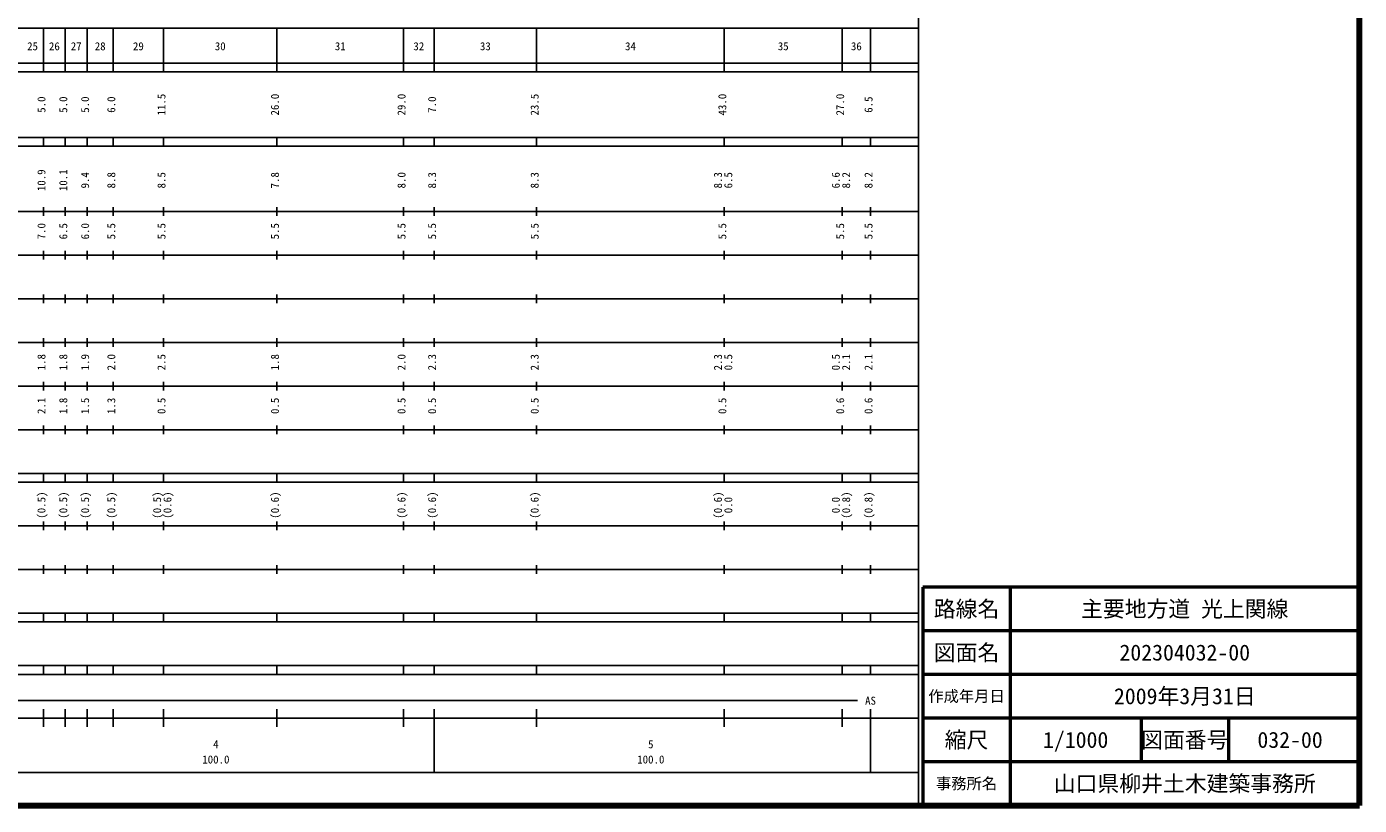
# Model space of a CAD drawing. Units: millimetres on the paper, enlarged 1000 times. Extents: x 40000 to 680000, y 20000 to 380000.
# Drawn here: x 374648 to 680000, y 20000 to 198357 of the extents above; entities that cross this region are included whole.
import ezdxf
from ezdxf.enums import TextEntityAlignment as Align

# ---------------------------------------------------------------- set-up
doc = ezdxf.new("R2010")
doc.units = ezdxf.units.MM
doc.header["$LTSCALE"] = 1000
for name, color, linetype, lineweight in [('M-TTL', 2, 'Continuous', 140), ('M-TTL-BAND', 7, 'Continuous', 25), ('M-TTL-FRAM', 2, 'Continuous', 50), ('M-TTL-LINE', 7, 'Continuous', 50)]:
    doc.layers.add(name, color=color, linetype=linetype, lineweight=lineweight)
doc.layers.add('M-TTL-TXT', color=7, linetype='Continuous')
doc.styles.add('ＭＳ ゴシック', font='')
doc.styles.get('ＭＳ ゴシック').set_extended_font_data('MS Gothic')

msp = doc.modelspace()

# ---------------------------------------------------------------- linework, layer by layer
at = {"layer": 'M-TTL'}
for p, q in [((680000, 20000), (680000, 380000)), ((40000, 20000), (680000, 20000))]:
    msp.add_line(p, q, dxfattribs=at)
at = {"layer": 'M-TTL-BAND'}
for p, q in [((579000, 20000), (579000, 370000)), ((68000, 198000), (579000, 198000)), ((378500, 188000), (378500, 198000)), ((383500, 188000), (383500, 198000)), ((388500, 188000), (388500, 198000)), ((394500, 188000), (394500, 198000)), ((406000, 188000), (406000, 198000)), ((432000, 188000), (432000, 198000)), ((461000, 188000), (461000, 198000)), ((468000, 188000), (468000, 198000)), ((491500, 188000), (491500, 198000)), ((534500, 188000), (534500, 198000)), ((561500, 188000), (561500, 198000)), ((568000, 188000), (568000, 198000)), ((40000, 190000), (579000, 190000)), ((40000, 188000), (579000, 188000)), ((40000, 173000), (579000, 173000)), ((40000, 171000), (579000, 171000)), ((378500, 171000), (378500, 173000)), ((383500, 171000), (383500, 173000)), ((388500, 171000), (388500, 173000)), ((394500, 171000), (394500, 173000)), ((406000, 171000), (406000, 173000)), ((432000, 171000), (432000, 173000)), ((461000, 171000), (461000, 173000)), ((468000, 171000), (468000, 173000)), ((491500, 171000), (491500, 173000)), ((534500, 171000), (534500, 173000)), ((561500, 171000), (561500, 173000)), ((568000, 171000), (568000, 173000)), ((40000, 156000), (579000, 156000)), ((378500, 155000), (378500, 157000)), ((383500, 155000), (383500, 157000)), ((388500, 155000), (388500, 157000)), ((394500, 155000), (394500, 157000)), ((406000, 155000), (406000, 157000)), ((432000, 155000), (432000, 157000)), ((461000, 155000), (461000, 157000)), ((468000, 155000), (468000, 157000)), ((491500, 155000), (491500, 157000)), ((534500, 155000), (534500, 157000)), ((561500, 155000), (561500, 157000)), ((568000, 155000), (568000, 157000)), ((378500, 145000), (378500, 147000)), ((383500, 145000), (383500, 147000)), ((388500, 145000), (388500, 147000)), ((394500, 145000), (394500, 147000)), ((406000, 145000), (406000, 147000)), ((432000, 145000), (432000, 147000)), ((461000, 145000), (461000, 147000)), ((468000, 145000), (468000, 147000)), ((491500, 145000), (491500, 147000)), ((534500, 145000), (534500, 147000)), ((561500, 145000), (561500, 147000)), ((568000, 145000), (568000, 147000)), ((46000, 146000), (579000, 146000)), ((52000, 136000), (579000, 136000)), ((378500, 135000), (378500, 137000)), ((383500, 135000), (383500, 137000)), ((388500, 135000), (388500, 137000)), ((394500, 135000), (394500, 137000)), ((406000, 135000), (406000, 137000)), ((432000, 135000), (432000, 137000)), ((461000, 135000), (461000, 137000)), ((468000, 135000), (468000, 137000)), ((491500, 135000), (491500, 137000)), ((534500, 135000), (534500, 137000)), ((561500, 135000), (561500, 137000)), ((568000, 135000), (568000, 137000)), ((46000, 126000), (579000, 126000)), ((378500, 125000), (378500, 127000)), ((383500, 125000), (383500, 127000)), ((388500, 125000), (388500, 127000)), ((394500, 125000), (394500, 127000)), ((406000, 125000), (406000, 127000)), ((432000, 125000), (432000, 127000)), ((461000, 125000), (461000, 127000)), ((468000, 125000), (468000, 127000)), ((491500, 125000), (491500, 127000)), ((534500, 125000), (534500, 127000)), ((561500, 125000), (561500, 127000)), ((568000, 125000), (568000, 127000)), ((378500, 115000), (378500, 117000)), ((383500, 115000), (383500, 117000)), ((388500, 115000), (388500, 117000)), ((394500, 115000), (394500, 117000)), ((406000, 115000), (406000, 117000)), ((432000, 115000), (432000, 117000)), ((461000, 115000), (461000, 117000)), ((468000, 115000), (468000, 117000)), ((491500, 115000), (491500, 117000)), ((534500, 115000), (534500, 117000)), ((561500, 115000), (561500, 117000)), ((568000, 115000), (568000, 117000)), ((52000, 116000), (579000, 116000)), ((378500, 105000), (378500, 107000)), ((383500, 105000), (383500, 107000)), ((388500, 105000), (388500, 107000)), ((394500, 105000), (394500, 107000)), ((406000, 105000), (406000, 107000)), ((432000, 105000), (432000, 107000)), ((461000, 105000), (461000, 107000)), ((468000, 105000), (468000, 107000)), ((491500, 105000), (491500, 107000)), ((534500, 105000), (534500, 107000)), ((561500, 105000), (561500, 107000)), ((568000, 105000), (568000, 107000)), ((46000, 106000), (579000, 106000)), ((40000, 96000), (579000, 96000)), ((378500, 94000), (378500, 96000)), ((383500, 94000), (383500, 96000)), ((388500, 94000), (388500, 96000)), ((394500, 94000), (394500, 96000)), ((406000, 94000), (406000, 96000)), ((432000, 94000), (432000, 96000)), ((461000, 94000), (461000, 96000)), ((468000, 94000), (468000, 96000)), ((491500, 94000), (491500, 96000)), ((534500, 94000), (534500, 96000)), ((561500, 94000), (561500, 96000)), ((568000, 94000), (568000, 96000)), ((40000, 94000), (579000, 94000)), ((49000, 84000), (579000, 84000)), ((378500, 83000), (378500, 85000)), ((383500, 83000), (383500, 85000)), ((388500, 83000), (388500, 85000)), ((394500, 83000), (394500, 85000)), ((406000, 83000), (406000, 85000)), ((432000, 83000), (432000, 85000)), ((461000, 83000), (461000, 85000)), ((468000, 83000), (468000, 85000)), ((491500, 83000), (491500, 85000)), ((534500, 83000), (534500, 85000)), ((561500, 83000), (561500, 85000)), ((568000, 83000), (568000, 85000)), ((40000, 74000), (579000, 74000)), ((378500, 73000), (378500, 75000)), ((383500, 73000), (383500, 75000)), ((388500, 73000), (388500, 75000)), ((394500, 73000), (394500, 75000)), ((406000, 73000), (406000, 75000)), ((432000, 73000), (432000, 75000)), ((461000, 73000), (461000, 75000)), ((468000, 73000), (468000, 75000)), ((491500, 73000), (491500, 75000)), ((534500, 73000), (534500, 75000)), ((561500, 73000), (561500, 75000)), ((568000, 73000), (568000, 75000)), ((40000, 64000), (579000, 64000)), ((40000, 62000), (579000, 62000)), ((378500, 62000), (378500, 64000)), ((383500, 62000), (383500, 64000)), ((388500, 62000), (388500, 64000)), ((394500, 62000), (394500, 64000)), ((406000, 62000), (406000, 64000)), ((432000, 62000), (432000, 64000)), ((461000, 62000), (461000, 64000)), ((468000, 62000), (468000, 64000)), ((491500, 62000), (491500, 64000)), ((534500, 62000), (534500, 64000)), ((561500, 62000), (561500, 64000)), ((568000, 62000), (568000, 64000)), ((40000, 52000), (579000, 52000)), ((378500, 50000), (378500, 52000)), ((383500, 50000), (383500, 52000)), ((388500, 50000), (388500, 52000)), ((394500, 50000), (394500, 52000)), ((406000, 50000), (406000, 52000)), ((432000, 50000), (432000, 52000)), ((461000, 50000), (461000, 52000)), ((468000, 50000), (468000, 52000)), ((491500, 50000), (491500, 52000)), ((534500, 50000), (534500, 52000)), ((561500, 50000), (561500, 52000)), ((568000, 50000), (568000, 52000)), ((40000, 50000), (579000, 50000)), ((71000, 44000), (565000, 44000)), ((40000, 40000), (579000, 40000)), ((378500, 38000), (378500, 42000)), ((383500, 38000), (383500, 42000)), ((388500, 38000), (388500, 42000)), ((394500, 38000), (394500, 42000)), ((406000, 38000), (406000, 42000)), ((432000, 38000), (432000, 42000)), ((461000, 38000), (461000, 42000)), ((468000, 27500), (468000, 42000)), ((491500, 38000), (491500, 42000)), ((534500, 38000), (534500, 42000)), ((561500, 38000), (561500, 42000)), ((568000, 27500), (568000, 42000)), ((68000, 27500), (579000, 27500))]:
    msp.add_line(p, q, dxfattribs=at)
at = {"layer": 'M-TTL-FRAM'}
for p, q in [((680000, 70000), (580000, 70000)), ((580000, 70000), (580000, 20000))]:
    msp.add_line(p, q, dxfattribs=at)
at = {"layer": 'M-TTL-LINE'}
for p, q in [((600000, 70000), (600000, 20000)), ((680000, 60000), (580000, 60000)), ((680000, 50000), (580000, 50000)), ((680000, 40000), (580000, 40000)), ((630000, 40000), (630000, 30000)), ((650000, 40000), (650000, 30000)), ((680000, 30000), (580000, 30000))]:
    msp.add_line(p, q, dxfattribs=at)

# ---------------------------------------------------------------- texts
at = {"layer": 'M-TTL-BAND', "style": 'ＭＳ ゴシック'}
for s, p in [('25', (376000, 192405)), ('26', (381000, 192405)), ('27', (386000, 192405)), ('28', (391500, 192405)), ('29', (400250, 192405)), ('30', (419000, 192405)), ('31', (446500, 192405)), ('32', (464500, 192405)), ('33', (479750, 192405)), ('34', (513000, 192405)), ('35', (548000, 192405)), ('36', (564750, 192405)), ('AS', (568000, 42500)), ('4', (418000, 32523)), ('5', (517657, 32523)), ('100.0', (418000, 29033)), ('100.0', (517657, 29033))]:
    msp.add_text(s, height=1833, dxfattribs=at).set_placement(p, align=Align.BOTTOM_CENTER)
for s, p in [('5.0', (379500, 180500)), ('5.0', (384500, 180500)), ('5.0', (389500, 180500)), ('6.0', (395500, 180500)), ('11.5', (407000, 180500)), ('26.0', (433000, 180500)), ('29.0', (462000, 180500)), ('7.0', (469000, 180500)), ('23.5', (492500, 180500)), ('43.0', (535500, 180500)), ('27.0', (562500, 180500)), ('6.5', (569000, 180500)), ('10.9', (379500, 163174)), ('10.1', (384500, 163174)), ('9.4', (389500, 163174)), ('8.8', (395500, 163174)), ('8.5', (407000, 163174)), ('7.8', (433000, 163174)), ('8.0', (462000, 163174)), ('6.5', (536870, 163174)), ('6.6', (561500, 163174)), ('8.2', (563870, 163174)), ('8.2', (569000, 163174)), ('8.3', (469000, 163174)), ('8.3', (492500, 163174)), ('8.3', (534500, 163174)), ('7.0', (379500, 151500)), ('6.5', (384500, 151500)), ('6.0', (389500, 151500)), ('5.5', (395500, 151500)), ('5.5', (407000, 151500)), ('5.5', (433000, 151500)), ('5.5', (462000, 151500)), ('5.5', (469000, 151500)), ('5.5', (492500, 151500)), ('5.5', (535500, 151500)), ('5.5', (562500, 151500)), ('5.5', (569000, 151500)), ('1.8', (379500, 121500)), ('1.8', (384500, 121500)), ('1.9', (389500, 121500)), ('2.0', (395500, 121500)), ('2.5', (407000, 121500)), ('1.8', (433000, 121500)), ('2.0', (462000, 121500)), ('2.3', (469000, 121500)), ('2.3', (492500, 121500)), ('2.3', (534500, 121500)), ('0.5', (536870, 121500)), ('0.5', (561500, 121500)), ('2.1', (563870, 121500)), ('2.1', (569000, 121500)), ('2.1', (379500, 111500)), ('1.8', (384500, 111500)), ('1.5', (389500, 111500)), ('1.3', (395500, 111500)), ('0.5', (407000, 111500)), ('0.5', (433000, 111500)), ('0.5', (462000, 111500)), ('0.5', (469000, 111500)), ('0.5', (492500, 111500)), ('0.5', (535500, 111500)), ('0.6', (562500, 111500)), ('0.6', (569000, 111500)), ('(0.5)', (379500, 88764)), ('(0.5)', (384500, 88764)), ('(0.5)', (389500, 88764)), ('(0.5)', (395500, 88764)), ('(0.5)', (406000, 88764)), ('(0.6)', (408370, 88764)), ('(0.6)', (433000, 88764)), ('(0.6)', (462000, 88764)), ('(0.6)', (469000, 88764)), ('(0.6)', (492500, 88764)), ('(0.6)', (534500, 88764)), ('0.0', (536870, 88764)), ('0.0', (561500, 88764)), ('(0.8)', (563870, 88764)), ('(0.8)', (569000, 88764))]:
    msp.add_text(s, height=1833, rotation=90, dxfattribs=at).set_placement(p, align=Align.BOTTOM_CENTER)
at = {"layer": 'M-TTL-TXT', "style": 'ＭＳ ゴシック'}
for s, height, p in [('路線名', 3666, (590000, 65000)), ('路線名', 3666, (590000, 65000)), ('主要地方道 光上関線', 3666, (640000, 65000)), ('図面名', 3666, (590000, 55000)), ('図面名', 3666, (590000, 55000)), ('202304032-00', 3666, (640000, 55000)), ('作成年月日', 2566, (590000, 45000)), ('作成年月日', 2566, (590000, 45000)), ('2009年3月31日', 3666, (640000, 45000)), ('縮尺', 3666, (590000, 35000)), ('縮尺', 3666, (590000, 35000)), ('1/1000', 3666, (615000, 35000)), ('図面番号', 3666, (640000, 35000)), ('図面番号', 3666, (640000, 35000)), ('032-00', 3666, (664125, 35000)), ('事務所名', 2566, (590000, 25000)), ('事務所名', 2566, (590000, 25000)), ('山口県柳井土木建築事務所', 3666, (640000, 25000))]:
    msp.add_text(s, height=height, dxfattribs=at).set_placement(p, align=Align.MIDDLE_CENTER)

doc.saveas('drawing.dxf')
